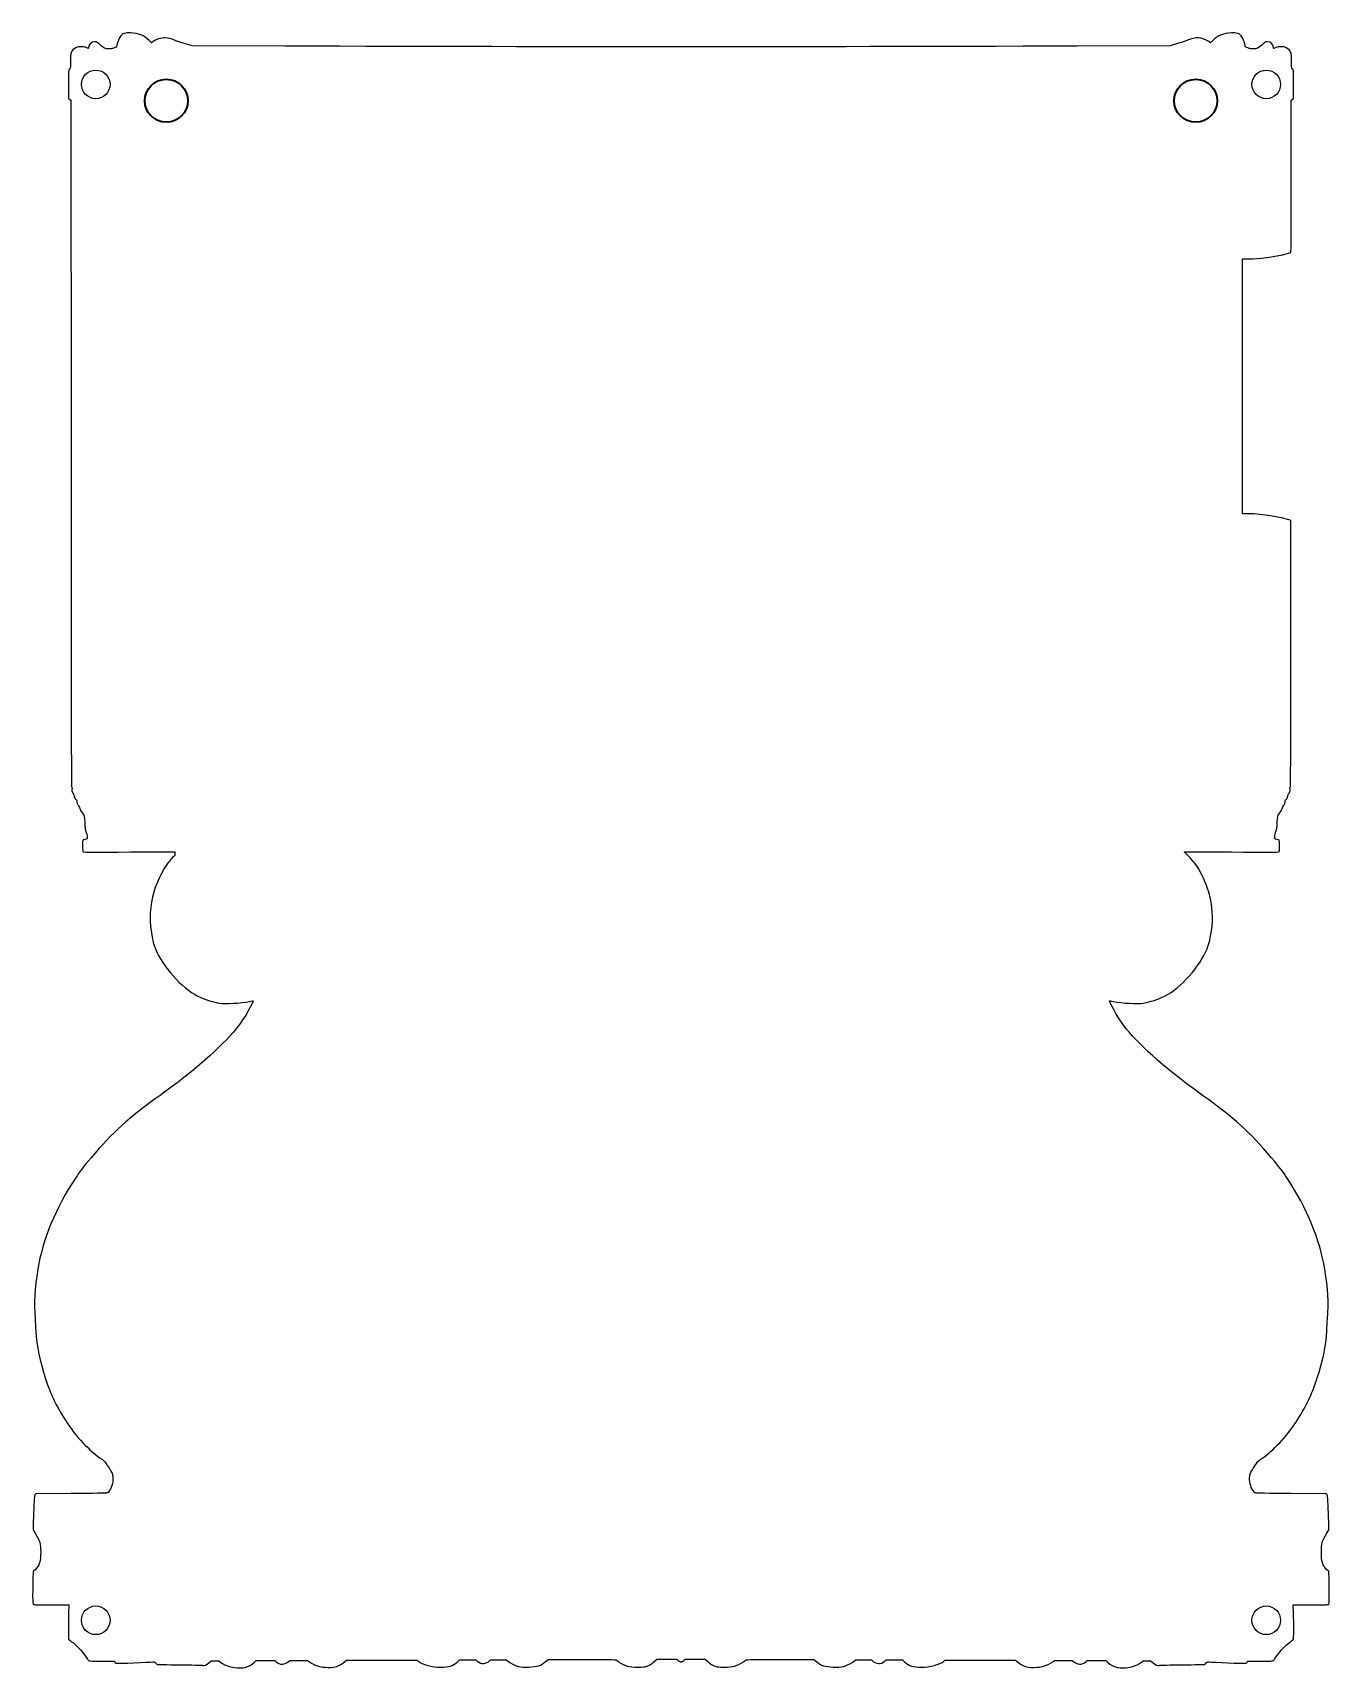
# Model space of a CAD drawing. Header units: millimetres. Extents: x 62 to 153, y 172 to 286.
import ezdxf

# ---------------------------------------------------------------- set-up
doc = ezdxf.new("R2010")
doc.units = ezdxf.units.MM
doc.header["$MEASUREMENT"] = 0
doc.layers.add('Layer 5', color=7, linetype='Continuous', lineweight=0)

msp = doc.modelspace()

# ---------------------------------------------------------------- linework, layer by layer
at = {"layer": 'Layer 5', "color": 1, "lineweight": 25, "true_color": 0xff0000}
for centre in [(66.53, 282.32), (148.13, 282.32), (66.53, 175.25), (148.13, 175.25)]:
    msp.add_circle(centre, 1, dxfattribs=at)
at = {"layer": 'Layer 5', "color": 1, "lineweight": 35, "true_color": 0xff0000}
for centre in [(71.45, 281.18), (143.21, 281.18)]:
    msp.add_circle(centre, 1.5, dxfattribs=at)
at = {"layer": 'Layer 5', "color": 1, "lineweight": 25, "true_color": 0xff0000}
msp.add_open_spline([(152.52, 176.96), (152.52, 176.39), (152.52, 176.39), (152.47, 176.36), (152.42, 176.33), (152.15, 176.33), (151.19, 176.33), (149.98, 176.34), (149.98, 176.34), (150, 176.29), (150.04, 176.22), (150.06, 174), (150.03, 173.94), (150.01, 173.91), (149.92, 173.83), (149.81, 173.76), (149.46, 173.51), (148.89, 172.89), (148.7, 172.54), (148.62, 172.4), (148.57, 172.4), (147.66, 172.4), (147.66, 172.4), (146.83, 172.4), (146.83, 172.4), (146.83, 172.4), (146.8, 172.34), (146.8, 172.34), (146.79, 172.31), (146.75, 172.28), (146.71, 172.27), (146.52, 172.24), (144.41, 172.31), (144.14, 172.36), (144.06, 172.37), (144.05, 172.37), (143.95, 172.28), (143.9, 172.22), (143.85, 172.17), (143.85, 172.17), (143.85, 172.17), (143.15, 172.16), (142.31, 172.15), (141.47, 172.14), (140.72, 172.12), (140.66, 172.11), (140.51, 172.09), (140.45, 172.12), (140.23, 172.3), (140.23, 172.3), (140.07, 172.42), (140.07, 172.42), (140.07, 172.42), (139.54, 172.42), (139.54, 172.42), (139.54, 172.42), (139.43, 172.34), (139.43, 172.34), (139.27, 172.21), (139.01, 172.09), (138.74, 172.01), (138.42, 171.93), (137.96, 171.91), (137.73, 171.97), (137.49, 172.03), (137.25, 172.16), (137.09, 172.31), (137.09, 172.31), (136.95, 172.44), (136.95, 172.44), (136.95, 172.44), (135.64, 172.44), (135.64, 172.44), (135.64, 172.44), (135.55, 172.36), (135.55, 172.36), (135.43, 172.24), (135.29, 172.19), (135.1, 172.2), (134.94, 172.22), (134.83, 172.26), (134.7, 172.37), (134.7, 172.37), (134.61, 172.44), (134.61, 172.44), (134.61, 172.44), (133.37, 172.44), (133.37, 172.44), (133.37, 172.44), (133.24, 172.35), (133.24, 172.35), (133.07, 172.22), (132.8, 172.1), (132.54, 172.03), (132.36, 171.98), (132.27, 171.97), (131.93, 171.97), (131.55, 171.97), (131.51, 171.97), (131.33, 172.04), (131.12, 172.11), (130.95, 172.21), (130.77, 172.37), (130.77, 172.37), (130.65, 172.47), (130.65, 172.47), (130.65, 172.47), (125.73, 172.47), (125.73, 172.47), (125.73, 172.47), (125.65, 172.41), (125.65, 172.41), (125.37, 172.16), (124.68, 171.98), (124.09, 171.98), (123.5, 171.98), (123.24, 172.06), (122.94, 172.34), (122.94, 172.34), (122.77, 172.49), (122.77, 172.49), (122.77, 172.49), (121.63, 172.49), (121.63, 172.49), (121.63, 172.49), (121.54, 172.41), (121.54, 172.41), (121.4, 172.28), (121.25, 172.22), (121.11, 172.23), (120.94, 172.25), (120.75, 172.34), (120.68, 172.42), (120.68, 172.42), (120.62, 172.49), (120.62, 172.49), (120.62, 172.49), (119.51, 172.49), (119.51, 172.49), (119.51, 172.49), (119.26, 172.32), (119.26, 172.32), (118.8, 172.03), (118.56, 171.96), (117.93, 171.99), (117.35, 172.01), (117.1, 172.09), (116.77, 172.37), (116.77, 172.37), (116.59, 172.52), (116.59, 172.52), (116.59, 172.52), (114.22, 172.52), (114.22, 172.52), (112.62, 172.52), (111.85, 172.51), (111.85, 172.49), (111.85, 172.48), (111.77, 172.42), (111.68, 172.36), (111.22, 172.06), (110.97, 171.99), (110.34, 171.99), (109.98, 171.99), (109.87, 172), (109.76, 172.04), (109.52, 172.11), (109.37, 172.19), (109.19, 172.37), (109.19, 172.37), (109.02, 172.54), (109.02, 172.54), (109.02, 172.54), (107.63, 172.54), (107.63, 172.54), (107.63, 172.54), (107.52, 172.44), (107.52, 172.44), (107.44, 172.37), (107.4, 172.35), (107.33, 172.35), (107.26, 172.35), (107.22, 172.37), (107.14, 172.44), (107.14, 172.44), (107.03, 172.54), (107.03, 172.54), (107.03, 172.54), (105.64, 172.54), (105.64, 172.54), (105.64, 172.54), (105.47, 172.37), (105.47, 172.37), (105.29, 172.19), (105.14, 172.11), (104.91, 172.04), (104.79, 172), (104.68, 171.99), (104.32, 171.99), (103.69, 171.99), (103.44, 172.06), (102.98, 172.36), (102.89, 172.42), (102.81, 172.48), (102.81, 172.49), (102.81, 172.51), (102.04, 172.52), (100.44, 172.52), (100.44, 172.52), (98.07, 172.52), (98.07, 172.52), (98.07, 172.52), (97.89, 172.37), (97.89, 172.37), (97.55, 172.09), (97.31, 172.01), (96.73, 171.99), (96.1, 171.96), (95.85, 172.03), (95.4, 172.32), (95.4, 172.32), (95.14, 172.49), (95.14, 172.49), (95.14, 172.49), (94.04, 172.49), (94.04, 172.49), (94.04, 172.49), (93.98, 172.42), (93.98, 172.42), (93.91, 172.34), (93.72, 172.25), (93.56, 172.23), (93.42, 172.22), (93.26, 172.28), (93.12, 172.41), (93.12, 172.41), (93.03, 172.49), (93.03, 172.49), (93.03, 172.49), (91.88, 172.49), (91.88, 172.49), (91.88, 172.49), (91.72, 172.34), (91.72, 172.34), (91.42, 172.06), (91.16, 171.98), (90.57, 171.98), (89.98, 171.98), (89.3, 172.16), (89.01, 172.41), (89.01, 172.41), (88.93, 172.47), (88.93, 172.47), (88.93, 172.47), (84.01, 172.47), (84.01, 172.47), (84.01, 172.47), (83.89, 172.37), (83.89, 172.37), (83.71, 172.21), (83.54, 172.11), (83.33, 172.04), (83.15, 171.97), (83.11, 171.97), (82.73, 171.97), (82.38, 171.97), (82.3, 171.98), (82.12, 172.03), (81.86, 172.1), (81.58, 172.22), (81.42, 172.35), (81.42, 172.35), (81.29, 172.44), (81.29, 172.44), (81.29, 172.44), (80.05, 172.44), (80.05, 172.44), (80.05, 172.44), (79.96, 172.37), (79.96, 172.37), (79.83, 172.26), (79.72, 172.22), (79.55, 172.2), (79.36, 172.19), (79.22, 172.24), (79.11, 172.36), (79.11, 172.36), (79.02, 172.44), (79.02, 172.44), (79.02, 172.44), (77.71, 172.44), (77.71, 172.44), (77.71, 172.44), (77.57, 172.31), (77.57, 172.31), (77.42, 172.16), (77.17, 172.03), (76.94, 171.97), (76.79, 171.93), (76.39, 171.92), (76.19, 171.95), (75.84, 172.01), (75.44, 172.17), (75.23, 172.33), (75.23, 172.33), (75.11, 172.42), (75.11, 172.42), (75.11, 172.42), (74.58, 172.42), (74.58, 172.42), (74.58, 172.42), (74.43, 172.3), (74.43, 172.3), (74.21, 172.12), (74.15, 172.09), (74.01, 172.11), (73.94, 172.12), (73.19, 172.14), (72.35, 172.15), (71.51, 172.16), (70.81, 172.17), (70.81, 172.17), (70.81, 172.17), (70.76, 172.22), (70.7, 172.28), (70.61, 172.37), (70.6, 172.37), (70.52, 172.36), (70.25, 172.31), (68.14, 172.24), (67.95, 172.27), (67.91, 172.28), (67.87, 172.31), (67.85, 172.34), (67.85, 172.34), (67.83, 172.4), (67.83, 172.4), (67.83, 172.4), (67, 172.4), (67, 172.4), (66.09, 172.4), (66.04, 172.4), (65.96, 172.54), (65.77, 172.89), (65.2, 173.51), (64.85, 173.76), (64.75, 173.83), (64.65, 173.91), (64.64, 173.94), (64.6, 174), (64.63, 176.22), (64.66, 176.29), (64.69, 176.34), (64.68, 176.34), (63.46, 176.33), (62.51, 176.33), (62.23, 176.33), (62.19, 176.36), (62.14, 176.39), (62.13, 176.39), (62.13, 176.96), (62.13, 177.27), (62.15, 177.78), (62.15, 178.09), (62.15, 178.09), (62.17, 178.65), (62.17, 178.65), (62.17, 178.65), (62.32, 178.8), (62.32, 178.8), (62.6, 179.07), (62.69, 179.35), (62.69, 180.01), (62.69, 180.63), (62.66, 180.73), (62.3, 181.33), (62.3, 181.33), (62.16, 181.56), (62.16, 181.56), (62.16, 181.56), (62.16, 181.77), (62.16, 181.77), (62.16, 181.89), (62.18, 182.42), (62.21, 182.97), (62.25, 183.95), (62.25, 183.96), (62.31, 184.02), (62.31, 184.02), (62.37, 184.07), (62.37, 184.07), (62.37, 184.07), (64.82, 184.09), (64.82, 184.09), (66.45, 184.09), (67.27, 184.11), (67.29, 184.13), (67.3, 184.14), (67.35, 184.15), (67.39, 184.15), (67.39, 184.15), (67.48, 184.29), (67.48, 184.29), (67.67, 184.57), (67.76, 184.96), (67.72, 185.3), (67.68, 185.5), (67.65, 185.58), (67.36, 186.02), (67.19, 186.29), (67.15, 186.33), (66.99, 186.45), (66.53, 186.76), (66.27, 186.99), (65.8, 187.45), (65.3, 187.94), (65.02, 188.3), (64.51, 189.05), (63.85, 190.03), (63.41, 190.94), (63.03, 192.09), (62.62, 193.34), (62.42, 194.32), (62.35, 195.44), (62.34, 195.68), (62.31, 196.04), (62.3, 196.24), (62.21, 197.46), (62.26, 198.33), (62.49, 199.73), (62.82, 201.77), (63.73, 203.98), (65.11, 206.07), (65.43, 206.56), (65.61, 206.8), (66.2, 207.49), (67.72, 209.29), (68.78, 210.25), (71.01, 211.84), (73.31, 213.48), (75.3, 215.22), (76.3, 216.47), (76.73, 217), (77.14, 217.65), (77.4, 218.21), (77.46, 218.33), (77.5, 218.43), (77.5, 218.44), (77.5, 218.44), (77.39, 218.42), (77.25, 218.39), (76.59, 218.26), (75.6, 218.21), (75.12, 218.28), (74.65, 218.36), (74.15, 218.52), (73.61, 218.78), (72.56, 219.29), (71.18, 220.85), (70.69, 222.07), (70.52, 222.52), (70.48, 222.67), (70.34, 223.65), (70.25, 224.37), (70.38, 225.5), (70.68, 226.33), (70.87, 226.87), (71.24, 227.61), (71.48, 227.94), (71.64, 228.15), (71.83, 228.37), (72.04, 228.57), (72.04, 228.57), (72.04, 228.82), (72.04, 228.82), (72.04, 228.82), (68.96, 228.81), (68.96, 228.81), (66.49, 228.79), (65.67, 228.8), (65.65, 228.82), (65.62, 228.84), (65.61, 228.93), (65.61, 229.23), (65.61, 229.44), (65.62, 229.63), (65.63, 229.64), (65.64, 229.66), (65.7, 229.68), (65.77, 229.69), (65.84, 229.69), (65.9, 229.7), (65.91, 229.71), (65.95, 229.74), (65.92, 230.06), (65.87, 230.16), (65.8, 230.29), (65.76, 230.57), (65.76, 230.88), (65.76, 231.26), (65.73, 231.39), (65.58, 231.55), (65.51, 231.63), (65.46, 231.72), (65.42, 231.84), (65.39, 231.93), (65.33, 232.05), (65.29, 232.09), (65.24, 232.16), (65.22, 232.19), (65.22, 232.29), (65.22, 232.41), (65.18, 232.49), (65.12, 232.49), (65.09, 232.49), (65.03, 232.63), (65.03, 232.71), (65.03, 232.76), (65, 232.83), (64.94, 232.91), (64.85, 233.03), (64.83, 233.15), (64.88, 233.22), (64.89, 233.25), (64.89, 233.27), (64.86, 233.31), (64.82, 233.35), (64.82, 234.81), (64.81, 257.28), (64.81, 257.28), (64.79, 281.22), (64.79, 281.22), (64.79, 281.22), (64.71, 281.28), (64.71, 281.28), (64.71, 281.28), (64.62, 281.33), (64.62, 281.33), (64.62, 281.33), (64.63, 282.32), (64.63, 282.32), (64.63, 283.31), (64.63, 283.32), (64.69, 283.37), (64.71, 283.4), (64.75, 283.43), (64.75, 283.43), (64.76, 283.43), (64.77, 283.65), (64.77, 283.92), (64.77, 284.34), (64.78, 284.43), (64.82, 284.53), (64.88, 284.7), (64.96, 284.78), (65.13, 284.87), (65.28, 284.94), (65.32, 284.95), (65.51, 284.95), (65.7, 284.95), (65.74, 284.95), (65.85, 284.89), (66.01, 284.8), (66.03, 284.8), (66.03, 284.9), (66.03, 285.1), (66.23, 285.29), (66.45, 285.29), (66.61, 285.29), (66.64, 285.27), (66.88, 285.04), (67.1, 284.83), (67.17, 284.79), (67.46, 284.79), (67.59, 284.79), (67.66, 284.8), (67.72, 284.83), (67.77, 284.86), (67.84, 284.89), (67.89, 284.89), (67.97, 284.91), (67.98, 284.91), (68, 285.06), (68.04, 285.25), (68.17, 285.55), (68.27, 285.7), (68.34, 285.8), (68.36, 285.82), (68.53, 285.87), (68.69, 285.92), (68.75, 285.92), (68.96, 285.91), (69.5, 285.88), (69.91, 285.72), (70.22, 285.41), (70.22, 285.41), (70.42, 285.22), (70.42, 285.22), (70.42, 285.22), (70.54, 285.31), (70.54, 285.31), (70.8, 285.48), (71.05, 285.56), (71.37, 285.56), (71.58, 285.56), (71.78, 285.51), (72.02, 285.4), (72.12, 285.35), (72.35, 285.27), (72.52, 285.22), (72.69, 285.18), (72.92, 285.11), (73.04, 285.08), (73.04, 285.08), (73.24, 285.01), (73.24, 285.01), (73.24, 285.01), (79.71, 284.99), (79.71, 284.99), (100.4, 284.92), (114.27, 284.92), (134.95, 284.99), (134.95, 284.99), (141.42, 285.01), (141.42, 285.01), (141.42, 285.01), (141.63, 285.08), (141.63, 285.08), (141.74, 285.11), (141.97, 285.18), (142.14, 285.22), (142.31, 285.27), (142.54, 285.35), (142.65, 285.4), (143.17, 285.64), (143.67, 285.61), (144.12, 285.31), (144.12, 285.31), (144.24, 285.22), (144.24, 285.22), (144.24, 285.22), (144.43, 285.41), (144.43, 285.41), (144.75, 285.72), (145.16, 285.88), (145.7, 285.91), (145.91, 285.92), (145.98, 285.92), (146.13, 285.87), (146.3, 285.82), (146.32, 285.8), (146.39, 285.7), (146.49, 285.55), (146.61, 285.25), (146.65, 285.06), (146.68, 284.91), (146.69, 284.91), (146.77, 284.89), (146.82, 284.89), (146.89, 284.86), (146.94, 284.83), (147, 284.8), (147.07, 284.79), (147.2, 284.79), (147.49, 284.79), (147.56, 284.83), (147.79, 285.04), (148.02, 285.27), (148.05, 285.29), (148.21, 285.29), (148.43, 285.29), (148.63, 285.1), (148.63, 284.9), (148.63, 284.8), (148.65, 284.8), (148.81, 284.89), (148.92, 284.95), (148.96, 284.95), (149.15, 284.95), (149.34, 284.95), (149.38, 284.94), (149.52, 284.87), (149.7, 284.78), (149.78, 284.7), (149.85, 284.53), (149.88, 284.43), (149.89, 284.34), (149.89, 283.92), (149.89, 283.65), (149.9, 283.43), (149.91, 283.43), (149.92, 283.43), (149.95, 283.4), (149.98, 283.37), (150.03, 283.32), (150.03, 283.31), (150.03, 282.32), (150.03, 282.32), (150.04, 281.33), (150.04, 281.33), (150.04, 281.33), (149.95, 281.28), (149.95, 281.28), (149.95, 281.28), (149.87, 281.22), (149.87, 281.22), (149.87, 281.22), (149.86, 271.06), (149.86, 271.06), (149.86, 271.06), (149.85, 270.61), (149.85, 270.61), (149.85, 270.61), (148.34, 270.09), (146.48, 270.15), (146.48, 270.15), (146.48, 252.38), (146.48, 252.38), (146.53, 252.39), (146.57, 252.39), (146.61, 252.39), (146.61, 252.39), (146.63, 252.39), (146.63, 252.39), (148.42, 252.41), (149.85, 251.92), (149.85, 251.92), (149.85, 251.92), (149.85, 251.65), (149.85, 251.65), (149.84, 234.56), (149.84, 233.34), (149.8, 233.31), (149.77, 233.27), (149.76, 233.25), (149.78, 233.22), (149.83, 233.15), (149.81, 233.03), (149.72, 232.91), (149.67, 232.83), (149.63, 232.76), (149.63, 232.71), (149.63, 232.63), (149.57, 232.49), (149.54, 232.49), (149.48, 232.49), (149.44, 232.41), (149.44, 232.29), (149.44, 232.19), (149.43, 232.16), (149.37, 232.09), (149.33, 232.05), (149.27, 231.93), (149.24, 231.84), (149.2, 231.72), (149.15, 231.63), (149.08, 231.55), (148.94, 231.39), (148.9, 231.26), (148.9, 230.88), (148.9, 230.57), (148.85, 230.29), (148.78, 230.16), (148.74, 230.06), (148.71, 229.74), (148.75, 229.71), (148.76, 229.7), (148.83, 229.69), (148.89, 229.69), (148.95, 229.68), (149.01, 229.66), (149.03, 229.64), (149.04, 229.63), (149.05, 229.44), (149.05, 229.23), (149.05, 228.93), (149.04, 228.84), (149.01, 228.82), (148.99, 228.8), (148.17, 228.79), (145.7, 228.81), (145.7, 228.81), (142.43, 228.82), (142.43, 228.82), (142.43, 228.82), (142.43, 228.79), (142.43, 228.79), (142.72, 228.53), (143, 228.23), (143.22, 227.94), (143.46, 227.61), (143.83, 226.87), (144.02, 226.33), (144.31, 225.5), (144.45, 224.37), (144.35, 223.65), (144.22, 222.67), (144.18, 222.52), (144, 222.07), (143.52, 220.85), (142.14, 219.29), (141.08, 218.78), (140.55, 218.52), (140.04, 218.36), (139.58, 218.28), (139.1, 218.21), (138.11, 218.26), (137.45, 218.39), (137.31, 218.42), (137.2, 218.44), (137.2, 218.44), (137.2, 218.43), (137.24, 218.33), (137.3, 218.21), (137.56, 217.65), (137.97, 217), (138.39, 216.47), (139.39, 215.22), (141.39, 213.48), (143.69, 211.84), (145.92, 210.25), (146.98, 209.29), (148.5, 207.49), (149.08, 206.8), (149.27, 206.56), (149.59, 206.07), (150.97, 203.98), (151.88, 201.77), (152.21, 199.73), (152.44, 198.33), (152.48, 197.46), (152.4, 196.24), (152.38, 196.04), (152.36, 195.68), (152.35, 195.44), (152.28, 194.32), (152.08, 193.34), (151.66, 192.09), (151.29, 190.94), (150.84, 190.03), (150.18, 189.05), (149.68, 188.3), (149.39, 187.94), (148.9, 187.45), (148.43, 186.99), (148.16, 186.76), (147.71, 186.45), (147.54, 186.33), (147.51, 186.29), (147.33, 186.02), (147.05, 185.58), (147.01, 185.5), (146.98, 185.3), (146.94, 184.96), (147.02, 184.57), (147.21, 184.29), (147.21, 184.29), (147.31, 184.14), (147.31, 184.14), (147.34, 184.14), (147.36, 184.13), (147.37, 184.13), (147.39, 184.11), (148.21, 184.09), (149.84, 184.09), (149.84, 184.09), (152.29, 184.07), (152.29, 184.07), (152.29, 184.07), (152.35, 184.02), (152.35, 184.02), (152.41, 183.96), (152.41, 183.95), (152.45, 182.97), (152.48, 182.42), (152.5, 181.89), (152.5, 181.77), (152.5, 181.77), (152.5, 181.56), (152.5, 181.56), (152.5, 181.56), (152.36, 181.33), (152.36, 181.33), (152, 180.73), (151.97, 180.63), (151.97, 180.01), (151.97, 179.35), (152.06, 179.07), (152.34, 178.8), (152.34, 178.8), (152.49, 178.65), (152.49, 178.65), (152.49, 178.65), (152.51, 178.09), (152.51, 178.09), (152.52, 177.78), (152.52, 177.27), (152.52, 176.96)], degree=3, knots=[0, 0, 0, 0, 1, 1, 1, 2, 2, 2, 3, 3, 3, 4, 4, 4, 5, 5, 5, 6, 6, 6, 7, 7, 7, 8, 8, 8, 9, 9, 9, 10, 10, 10, 11, 11, 11, 12, 12, 12, 13, 13, 13, 14, 14, 14, 15, 15, 15, 16, 16, 16, 17, 17, 17, 18, 18, 18, 19, 19, 19, 20, 20, 20, 21, 21, 21, 22, 22, 22, 23, 23, 23, 24, 24, 24, 25, 25, 25, 26, 26, 26, 27, 27, 27, 28, 28, 28, 29, 29, 29, 30, 30, 30, 31, 31, 31, 32, 32, 32, 33, 33, 33, 34, 34, 34, 35, 35, 35, 36, 36, 36, 37, 37, 37, 38, 38, 38, 39, 39, 39, 40, 40, 40, 41, 41, 41, 42, 42, 42, 43, 43, 43, 44, 44, 44, 45, 45, 45, 46, 46, 46, 47, 47, 47, 48, 48, 48, 49, 49, 49, 50, 50, 50, 51, 51, 51, 52, 52, 52, 53, 53, 53, 54, 54, 54, 55, 55, 55, 56, 56, 56, 57, 57, 57, 58, 58, 58, 59, 59, 59, 60, 60, 60, 61, 61, 61, 62, 62, 62, 63, 63, 63, 64, 64, 64, 65, 65, 65, 66, 66, 66, 67, 67, 67, 68, 68, 68, 69, 69, 69, 70, 70, 70, 71, 71, 71, 72, 72, 72, 73, 73, 73, 74, 74, 74, 75, 75, 75, 76, 76, 76, 77, 77, 77, 78, 78, 78, 79, 79, 79, 80, 80, 80, 81, 81, 81, 82, 82, 82, 83, 83, 83, 84, 84, 84, 85, 85, 85, 86, 86, 86, 87, 87, 87, 88, 88, 88, 89, 89, 89, 90, 90, 90, 91, 91, 91, 92, 92, 92, 93, 93, 93, 94, 94, 94, 95, 95, 95, 96, 96, 96, 97, 97, 97, 98, 98, 98, 99, 99, 99, 100, 100, 100, 101, 101, 101, 102, 102, 102, 103, 103, 103, 104, 104, 104, 105, 105, 105, 106, 106, 106, 107, 107, 107, 108, 108, 108, 109, 109, 109, 110, 110, 110, 111, 111, 111, 112, 112, 112, 113, 113, 113, 114, 114, 114, 115, 115, 115, 116, 116, 116, 117, 117, 117, 118, 118, 118, 119, 119, 119, 120, 120, 120, 121, 121, 121, 122, 122, 122, 123, 123, 123, 124, 124, 124, 125, 125, 125, 126, 126, 126, 127, 127, 127, 128, 128, 128, 129, 129, 129, 130, 130, 130, 131, 131, 131, 132, 132, 132, 133, 133, 133, 134, 134, 134, 135, 135, 135, 136, 136, 136, 137, 137, 137, 138, 138, 138, 139, 139, 139, 140, 140, 140, 141, 141, 141, 142, 142, 142, 143, 143, 143, 144, 144, 144, 145, 145, 145, 146, 146, 146, 147, 147, 147, 148, 148, 148, 149, 149, 149, 150, 150, 150, 151, 151, 151, 152, 152, 152, 153, 153, 153, 154, 154, 154, 155, 155, 155, 156, 156, 156, 157, 157, 157, 158, 158, 158, 159, 159, 159, 160, 160, 160, 161, 161, 161, 162, 162, 162, 163, 163, 163, 164, 164, 164, 165, 165, 165, 166, 166, 166, 167, 167, 167, 168, 168, 168, 169, 169, 169, 170, 170, 170, 171, 171, 171, 172, 172, 172, 173, 173, 173, 174, 174, 174, 175, 175, 175, 176, 176, 176, 177, 177, 177, 178, 178, 178, 179, 179, 179, 180, 180, 180, 181, 181, 181, 182, 182, 182, 183, 183, 183, 184, 184, 184, 185, 185, 185, 186, 186, 186, 187, 187, 187, 188, 188, 188, 189, 189, 189, 190, 190, 190, 191, 191, 191, 192, 192, 192, 193, 193, 193, 194, 194, 194, 195, 195, 195, 196, 196, 196, 197, 197, 197, 198, 198, 198, 199, 199, 199, 200, 200, 200, 201, 201, 201, 202, 202, 202, 203, 203, 203, 204, 204, 204, 205, 205, 205, 206, 206, 206, 207, 207, 207, 208, 208, 208, 209, 209, 209, 210, 210, 210, 211, 211, 211, 212, 212, 212, 213, 213, 213, 214, 214, 214, 215, 215, 215, 216, 216, 216, 217, 217, 217, 218, 218, 218, 219, 219, 219, 220, 220, 220, 221, 221, 221, 222, 222, 222, 223, 223, 223, 224, 224, 224, 225, 225, 225, 226, 226, 226, 227, 227, 227, 228, 228, 228, 229, 229, 229, 230, 230, 230, 231, 231, 231, 232, 232, 232, 233, 233, 233, 234, 234, 234, 235, 235, 235, 236, 236, 236, 237, 237, 237, 238, 238, 238, 239, 239, 239, 240, 240, 240, 241, 241, 241, 242, 242, 242, 243, 243, 243, 244, 244, 244, 245, 245, 245, 246, 246, 246, 247, 247, 247, 248, 248, 248, 249, 249, 249, 250, 250, 250, 251, 251, 251, 252, 252, 252, 253, 253, 253, 254, 254, 254, 255, 255, 255, 256, 256, 256, 257, 257, 257, 258, 258, 258, 259, 259, 259, 260, 260, 260, 261, 261, 261, 262, 262, 262, 263, 263, 263, 264, 264, 264, 265, 265, 265, 266, 266, 266, 267, 267, 267, 268, 268, 268, 269, 269, 269, 270, 270, 270, 271, 271, 271, 272, 272, 272, 273, 273, 273, 274, 274, 274, 275, 275, 275, 276, 276, 276, 277, 277, 277, 278, 278, 278, 279, 279, 279, 280, 280, 280, 281, 281, 281, 282, 282, 282, 283, 283, 283, 284, 284, 284, 285, 285, 285, 286, 286, 286, 287, 287, 287, 288, 288, 288, 289, 289, 289, 290, 290, 290, 291, 291, 291, 292, 292, 292, 293, 293, 293, 294, 294, 294, 295, 295, 295, 296, 296, 296, 297, 297, 297, 298, 298, 298, 299, 299, 299, 299], dxfattribs=at)

doc.saveas('drawing.dxf')
